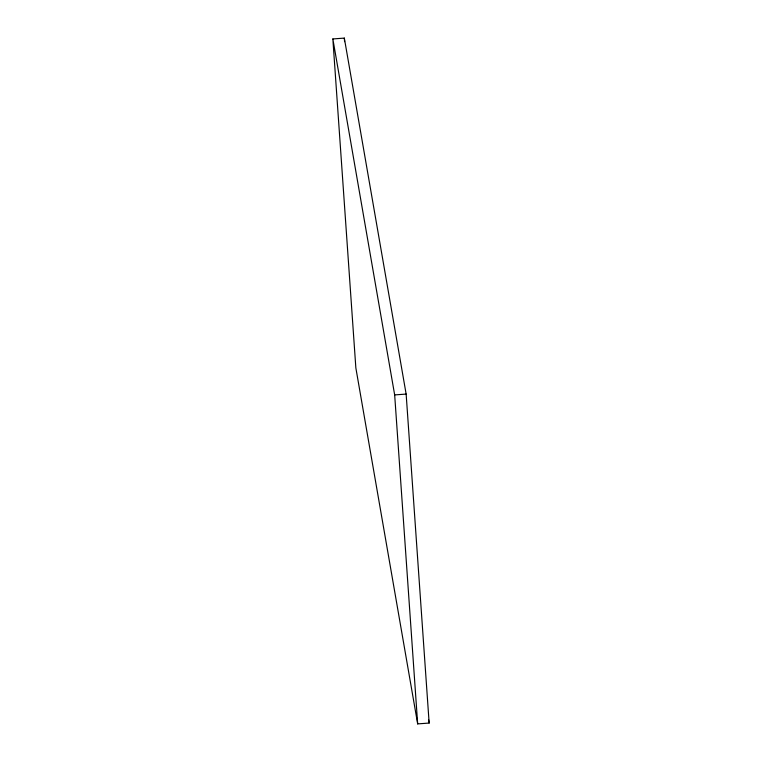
<?xml version="1.0" encoding="UTF-8"?>
<svg xmlns="http://www.w3.org/2000/svg" width="762" height="762" viewBox="0 0 762 762"><rect width="100%" height="100%" fill="white"/><g stroke="black" fill="none" stroke-linecap="round" stroke-linejoin="round"><path stroke-width="1.14" d="M332.851 38.948L344.329 38.1L406.146 394.078L429.149 723.052L417.671 723.9L355.854 367.922L332.851 38.948L394.668 394.916L417.671 723.9M394.668 394.916L406.146 394.078M428.539 719.547L429.149 723.052M344.329 38.1L344.576 41.662"/></g></svg>
